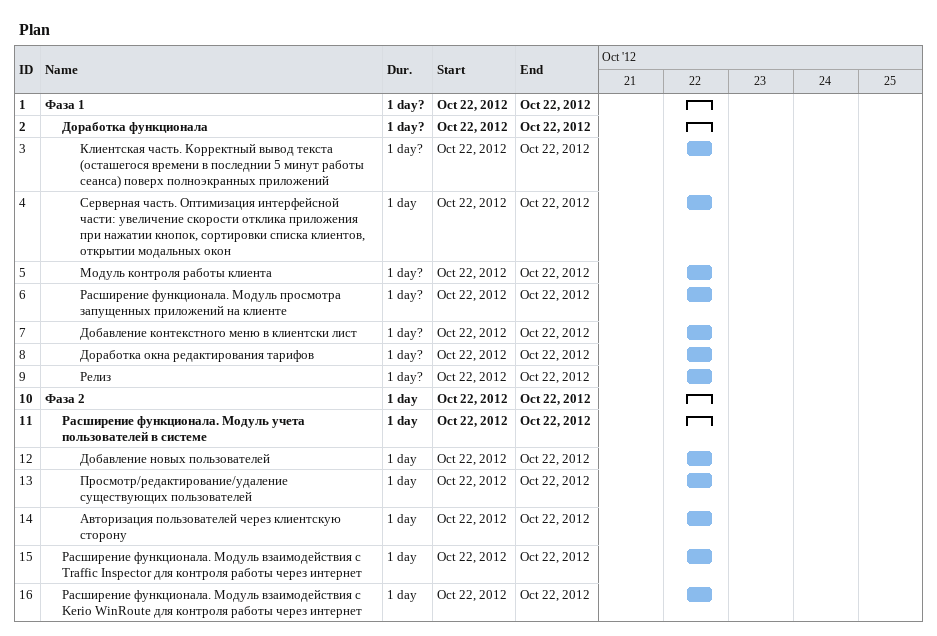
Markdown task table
Plan

| ID | Level | Task | Duration | Start | Finish |
|---|---|---|---|---|---|
| 1 | 1 | **Фаза 1** | 1d? | 2012-10-22 | 2012-10-22 |
| 2 | 2 | **Доработка функционала** | 1d? | 2012-10-22 | 2012-10-22 |
| 3 | 3 | Клиентская часть. Корректный вывод текста (осташегося времени в последнии 5 минут работы сеанса) поверх полноэкранных приложений | 1d? | 2012-10-22 | 2012-10-22 |
| 4 | 3 | Серверная часть. Оптимизация интерфейсной части: увеличение скорости отклика приложения при нажатии кнопок, сортировки списка клиентов, открытии модальных окон | 1d | 2012-10-22 | 2012-10-22 |
| 5 | 3 | Модуль контроля работы клиента | 1d? | 2012-10-22 | 2012-10-22 |
| 6 | 3 | Расширение функционала. Модуль просмотра запущенных приложений на клиенте | 1d? | 2012-10-22 | 2012-10-22 |
| 7 | 3 | Добавление контекстного меню в клиентски лист | 1d? | 2012-10-22 | 2012-10-22 |
| 8 | 3 | Доработка окна редактирования тарифов | 1d? | 2012-10-22 | 2012-10-22 |
| 9 | 3 | Релиз | 1d? | 2012-10-22 | 2012-10-22 |
| 10 | 1 | **Фаза 2** | 1d | 2012-10-22 | 2012-10-22 |
| 11 | 2 | **Расширение функционала. Модуль учета пользователей в системе** | 1d | 2012-10-22 | 2012-10-22 |
| 12 | 3 | Добавление новых пользователей | 1d | 2012-10-22 | 2012-10-22 |
| 13 | 3 | Просмотр/редактирование/удаление существующих пользователей | 1d | 2012-10-22 | 2012-10-22 |
| 14 | 3 | Авторизация пользователей через клиентскую сторону | 1d | 2012-10-22 | 2012-10-22 |
| 15 | 2 | Расширение функционала. Модуль взаимодействия с Traffic Inspector для контроля работы через интернет | 1d | 2012-10-22 | 2012-10-22 |
| 16 | 2 | Расширение функционала. Модуль взаимодействия с Kerio WinRoute для контроля работы через интернет | 1d | 2012-10-22 | 2012-10-22 |
